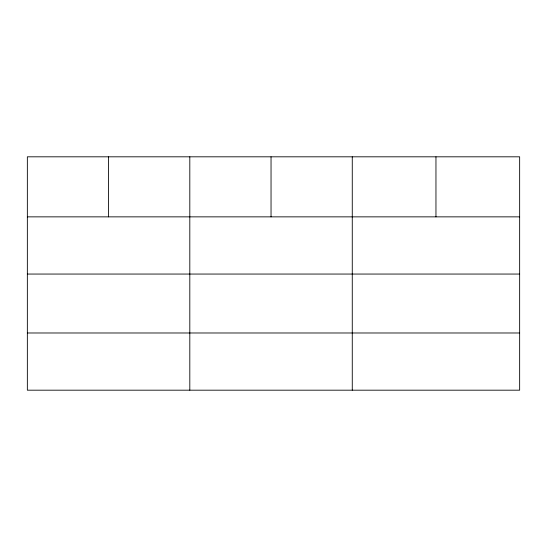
<?xml version="1.0" encoding="UTF-8"?>
<svg xmlns="http://www.w3.org/2000/svg" width="547" height="547" viewBox="0 0 547 547"><rect width="100%" height="100%" fill="white"/><g stroke="black" fill="none" stroke-linecap="round" stroke-linejoin="round"><path stroke-width="0.82" d="M519.65 274.054L519.65 156.818L27.35 156.818L27.35 390.182L519.65 390.182L519.65 274.054L27.35 274.054M27.35 216.858L519.65 216.858M27.35 332.986L519.65 332.986M435.959 156.818L435.959 216.858M352.268 156.818L352.268 390.182M271.038 156.818L271.038 216.858M189.809 156.818L189.809 390.182M108.579 156.818L108.579 216.858"/></g></svg>
